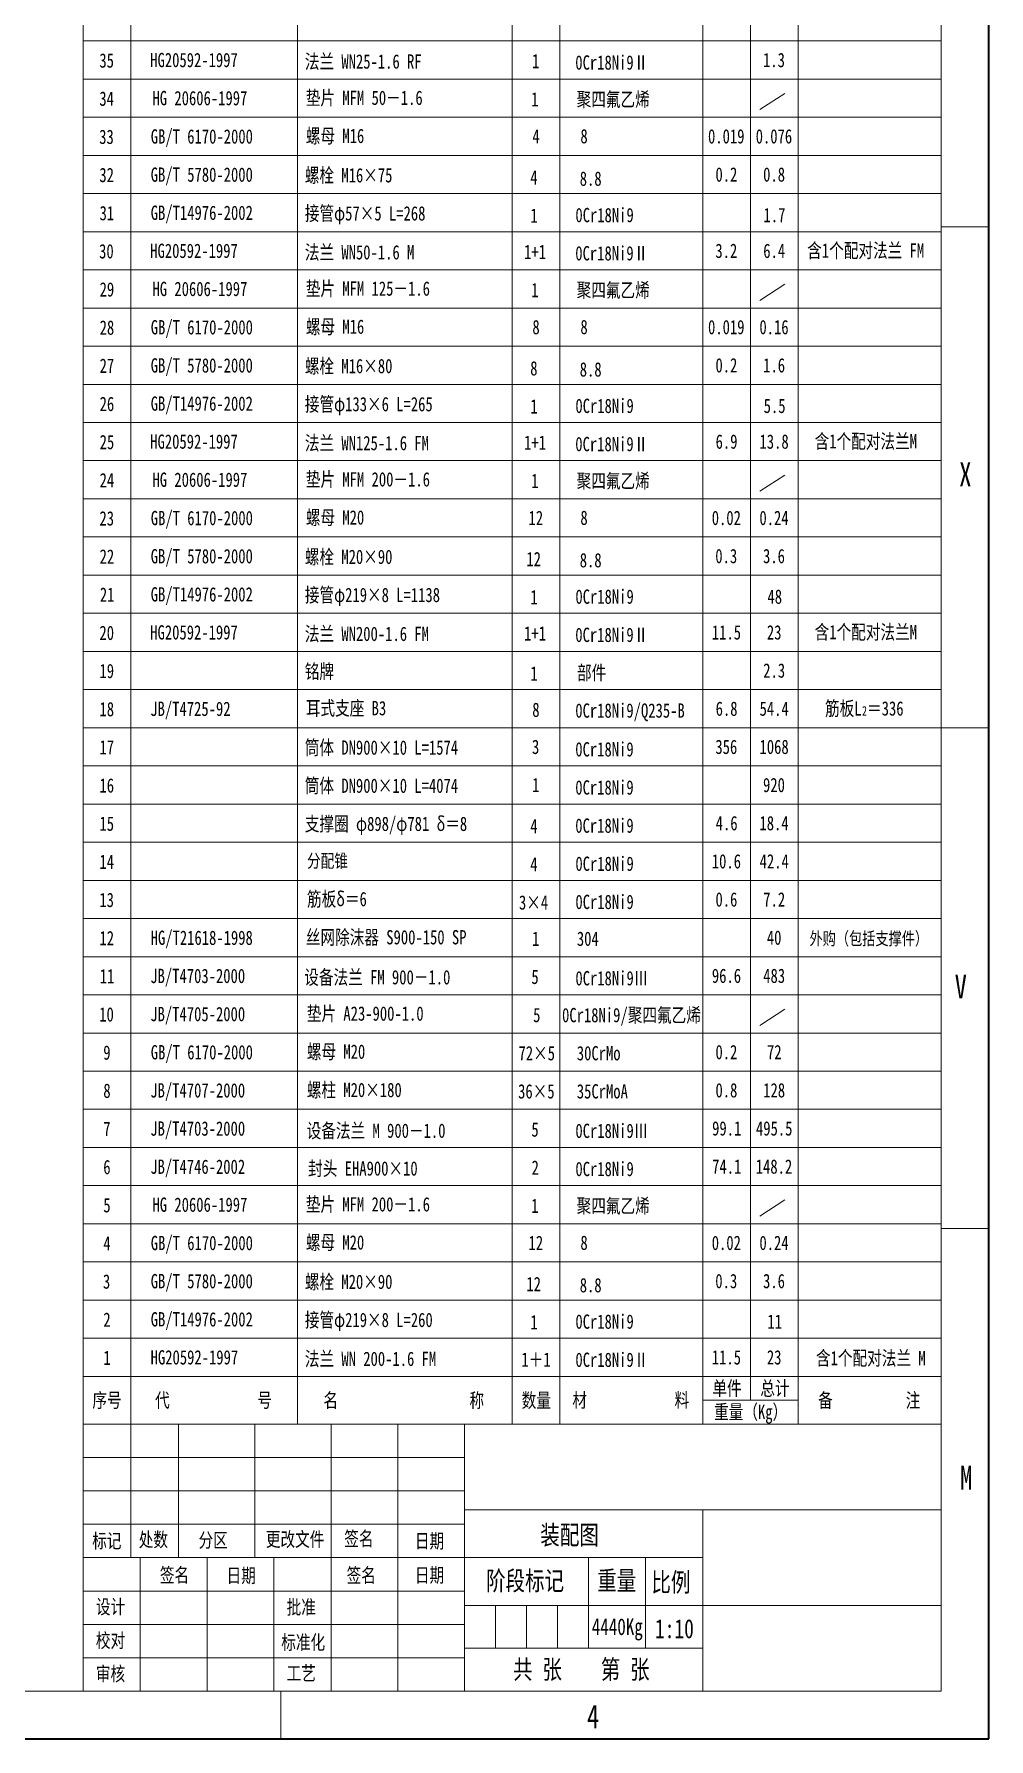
# Model space of a CAD drawing. Header units: millimetres. Extents: x -55641 to 52612, y -23263 to -5715.
# Drawn here: x 49695.2 to 49895.5, y -7396.9 to -7039.5 of the extents above; entities that cross this region are included whole.
import ezdxf

# ---------------------------------------------------------------- set-up
doc = ezdxf.new("R2010")
doc.units = ezdxf.units.MM
doc.header["$MEASUREMENT"] = 0
doc.layers.add('粗实线', color=7, linetype='Continuous', lineweight=35)
doc.layers.add('细实线', color=1, linetype='Continuous', lineweight=18)
doc.styles.add('1', font='SimSun.ttf', dxfattribs={"width": 0.75, "height": 3})
doc.styles.add('模板字体', font='SIMFANG.TTF', dxfattribs={"width": 0.75})

msp = doc.modelspace()

# ---------------------------------------------------------------- linework, layer by layer
at = {"layer": '粗实线', "color": 7}
for p, q in [((49895.46, -7396.94), (49895.46, -6555.94)), ((49301.46, -7396.94), (49895.46, -7396.94))]:
    msp.add_line(p, q, dxfattribs=at)
at = {"layer": '细实线', "color": 7}
for p, q in [((49885.46, -7386.94), (49885.46, -6545.94)), ((49705.46, -7330.94), (49705.46, -6768.94)), ((49715.46, -7330.94), (49715.46, -6768.94)), ((49750.46, -7330.94), (49750.46, -6768.94)), ((49795.46, -7330.94), (49795.46, -6768.94)), ((49805.46, -7330.94), (49805.46, -6768.94)), ((49835.46, -7330.94), (49835.46, -6768.94)), ((49845.46, -7325.94), (49845.46, -6768.94)), ((49855.46, -7330.94), (49855.46, -6768.94)), ((49705.46, -7040.94), (49885.46, -7040.94)), ((49705.46, -7048.94), (49885.46, -7048.94)), ((49847.42, -7055.34), (49852.64, -7051.95)), ((49705.46, -7056.94), (49885.46, -7056.94)), ((49705.46, -7064.94), (49885.46, -7064.94)), ((49705.46, -7072.94), (49885.46, -7072.94)), ((49895.46, -7079.94), (49885.46, -7079.94)), ((49705.46, -7080.94), (49885.46, -7080.94)), ((49705.46, -7088.94), (49885.46, -7088.94)), ((49847.42, -7095.34), (49852.64, -7091.95)), ((49705.46, -7096.94), (49885.46, -7096.94)), ((49705.46, -7104.94), (49885.46, -7104.94)), ((49705.46, -7112.94), (49885.46, -7112.94)), ((49705.46, -7120.94), (49885.46, -7120.94)), ((49705.46, -7128.94), (49885.46, -7128.94)), ((49847.42, -7135.34), (49852.64, -7131.95)), ((49705.46, -7136.94), (49885.46, -7136.94)), ((49705.46, -7144.94), (49885.46, -7144.94)), ((49705.46, -7152.94), (49885.46, -7152.94)), ((49705.46, -7160.94), (49885.46, -7160.94)), ((49705.46, -7168.94), (49885.46, -7168.94)), ((49705.46, -7176.94), (49885.46, -7176.94)), ((49705.46, -7184.94), (49885.46, -7184.94)), ((49895.46, -7184.94), (49885.46, -7184.94)), ((49705.46, -7192.94), (49885.46, -7192.94)), ((49705.46, -7200.94), (49885.46, -7200.94)), ((49705.46, -7208.94), (49885.46, -7208.94)), ((49705.46, -7216.94), (49885.46, -7216.94)), ((49705.46, -7224.94), (49885.46, -7224.94)), ((49705.46, -7232.94), (49885.46, -7232.94)), ((49705.46, -7240.94), (49885.46, -7240.94)), ((49847.42, -7247.34), (49852.64, -7243.95)), ((49705.46, -7248.94), (49885.46, -7248.94)), ((49705.46, -7256.94), (49885.46, -7256.94)), ((49705.46, -7264.94), (49885.46, -7264.94)), ((49705.46, -7272.94), (49885.46, -7272.94)), ((49705.46, -7280.94), (49885.46, -7280.94)), ((49847.42, -7287.34), (49852.64, -7283.95)), ((49705.46, -7288.94), (49885.46, -7288.94)), ((49885.46, -7289.94), (49895.46, -7289.94)), ((49705.46, -7296.94), (49885.46, -7296.94)), ((49705.46, -7304.94), (49885.46, -7304.94)), ((49705.46, -7312.94), (49885.46, -7312.94)), ((49705.46, -7320.94), (49885.46, -7320.94)), ((49835.46, -7325.94), (49855.46, -7325.94)), ((49705.46, -7330.94), (49885.46, -7330.94)), ((49705.46, -7330.94), (49705.46, -7386.94)), ((49705.46, -7330.94), (49885.46, -7330.94)), ((49715.46, -7330.94), (49715.46, -7358.94)), ((49725.46, -7330.94), (49725.46, -7358.94)), ((49741.46, -7330.94), (49741.46, -7358.94)), ((49757.46, -7330.94), (49757.46, -7386.94)), ((49771.46, -7330.94), (49771.46, -7386.94)), ((49785.46, -7330.94), (49785.46, -7386.94)), ((49705.46, -7337.94), (49785.46, -7337.94)), ((49705.46, -7344.94), (49785.46, -7344.94)), ((49705.46, -7351.94), (49785.46, -7351.94)), ((49785.46, -7348.94), (49885.46, -7348.94)), ((49835.46, -7348.94), (49835.46, -7386.94)), ((49705.46, -7358.94), (49785.46, -7358.94)), ((49717.46, -7358.94), (49717.46, -7386.94)), ((49731.46, -7358.94), (49731.46, -7386.94)), ((49745.46, -7358.94), (49745.46, -7386.94)), ((49785.46, -7358.94), (49835.46, -7358.94)), ((49811.46, -7358.94), (49811.46, -7377.94)), ((49823.46, -7358.94), (49823.46, -7377.94)), ((49705.46, -7365.94), (49785.46, -7365.94)), ((49785.46, -7368.94), (49885.46, -7368.94)), ((49791.96, -7368.94), (49791.96, -7377.94)), ((49798.46, -7368.94), (49798.46, -7377.94)), ((49804.96, -7368.94), (49804.96, -7377.94)), ((49705.46, -7372.94), (49785.46, -7372.94)), ((49705.46, -7379.94), (49785.46, -7379.94)), ((49785.46, -7377.94), (49835.46, -7377.94)), ((49326.46, -7386.94), (49885.46, -7386.94)), ((49746.96, -7386.94), (49746.96, -7396.94))]:
    msp.add_line(p, q, dxfattribs=at)

# ---------------------------------------------------------------- texts
at = {"color": 7, "width": 0.75}
for s, height, style, p in [('HG20592-1997', 3, '模板字体', (49719.54, -7046.44)), ('法兰 WN25-1.6 RF', 3, '模板字体', (49751.96, -7046.75)), ('1', 3, '模板字体', (49799.63, -7046.67)), ('0Cr18Ni9Ⅱ', 3, '模板字体', (49808.7, -7046.96)), ('1.3', 3, '模板字体', (49848.08, -7046.44)), ('HG 20606-1997', 3, '模板字体', (49720.01, -7054.43)), ('垫片 MFM 50－1.6', 3, '模板字体', (49752.17, -7054.36)), ('1', 3, '模板字体', (49799.46, -7054.67)), ('聚四氟乙烯', 3, '模板字体', (49808.97, -7054.69)), ('GB/T 6170-2000', 3, '模板字体', (49719.65, -7062.47)), ('螺母 M16', 3, '模板字体', (49752.17, -7062.35)), ('4', 3, '模板字体', (49799.71, -7062.44)), ('8', 3, '模板字体', (49809.77, -7062.41)), ('0.019', 3, '模板字体', (49836.54, -7062.44)), ('0.076', 3, '模板字体', (49846.54, -7062.44)), ('GB/T 5780-2000', 3, '模板字体', (49719.64, -7070.47)), ('螺栓 M16×75', 3, '模板字体', (49751.96, -7070.6)), ('8.8', 3, '模板字体', (49809.63, -7071.31)), ('0.2', 3, '模板字体', (49838.1, -7070.44)), ('0.8', 3, '模板字体', (49848.1, -7070.44)), ('GB/T14976-2002', 3, '模板字体', (49719.64, -7078.47)), ('接管φ57×5 L=268', 3, '模板字体', (49751.96, -7078.59)), ('0Cr18Ni9', 3, '模板字体', (49808.72, -7078.95)), ('1.7', 3, '模板字体', (49848.18, -7078.95)), ('HG20592-1997', 3, '模板字体', (49719.54, -7086.44)), ('法兰 WN50-1.6 M', 3, '模板字体', (49751.96, -7086.75)), ('1+1', 3, '模板字体', (49797.95, -7086.67)), ('0Cr18Ni9Ⅱ', 3, '模板字体', (49808.7, -7086.96)), ('3.2', 3, '模板字体', (49838.08, -7086.44)), ('6.4', 3, '模板字体', (49848.13, -7086.44)), ('含1个配对法兰 FM', 3, '模板字体', (49857.35, -7086.38)), ('HG 20606-1997', 3, '模板字体', (49720.01, -7094.43)), ('垫片 MFM 125－1.6', 3, '模板字体', (49752.17, -7094.36)), ('聚四氟乙烯', 3, '模板字体', (49808.97, -7094.69)), ('1', 3, '模板字体', (49799.46, -7094.67)), ('GB/T 6170-2000', 3, '模板字体', (49719.65, -7102.47)), ('螺母 M16', 3, '模板字体', (49752.17, -7102.35)), ('8', 3, '模板字体', (49799.7, -7102.44)), ('8', 3, '模板字体', (49809.77, -7102.41)), ('0.019', 3, '模板字体', (49836.54, -7102.44)), ('0.16', 3, '模板字体', (49847.32, -7102.44)), ('GB/T 5780-2000', 3, '模板字体', (49719.64, -7110.47)), ('螺栓 M16×80', 3, '模板字体', (49751.96, -7110.6)), ('8.8', 3, '模板字体', (49809.63, -7111.31)), ('0.2', 3, '模板字体', (49838.1, -7110.44)), ('1.6', 3, '模板字体', (49848.11, -7110.44)), ('GB/T14976-2002', 3, '模板字体', (49719.64, -7118.47)), ('接管φ133×6 L=265', 3, '模板字体', (49751.96, -7118.59)), ('0Cr18Ni9', 3, '模板字体', (49808.72, -7118.95)), ('5.5', 3, '模板字体', (49848.21, -7118.95)), ('HG20592-1997', 3, '模板字体', (49719.54, -7126.44)), ('法兰 WN125-1.6 FM', 3, '模板字体', (49751.96, -7126.75)), ('6.9', 3, '模板字体', (49838.13, -7126.44)), ('13.8', 3, '模板字体', (49847.34, -7126.44)), ('含1个配对法兰M', 3, '模板字体', (49858.9, -7126.38)), ('1+1', 3, '模板字体', (49797.95, -7126.67)), ('0Cr18Ni9Ⅱ', 3, '模板字体', (49808.7, -7126.96)), ('HG 20606-1997', 3, '模板字体', (49720.01, -7134.43)), ('垫片 MFM 200－1.6', 3, '模板字体', (49752.17, -7134.36)), ('1', 3, '模板字体', (49799.46, -7134.67)), ('聚四氟乙烯', 3, '模板字体', (49808.97, -7134.69)), ('GB/T 6170-2000', 3, '模板字体', (49719.65, -7142.47)), ('螺母 M20', 3, '模板字体', (49752.17, -7142.35)), ('12', 3, '模板字体', (49798.89, -7142.44)), ('8', 3, '模板字体', (49809.77, -7142.41)), ('0.02', 3, '模板字体', (49837.32, -7142.44)), ('0.24', 3, '模板字体', (49847.32, -7142.44)), ('GB/T 5780-2000', 3, '模板字体', (49719.64, -7150.47)), ('螺栓 M20×90', 3, '模板字体', (49751.96, -7150.6)), ('8.8', 3, '模板字体', (49809.63, -7151.31)), ('0.3', 3, '模板字体', (49838.07, -7150.44)), ('3.6', 3, '模板字体', (49848.08, -7150.44)), ('GB/T14976-2002', 3, '模板字体', (49719.64, -7158.47)), ('接管φ219×8 L=1138', 3, '模板字体', (49751.96, -7158.59)), ('0Cr18Ni9', 3, '模板字体', (49808.72, -7158.95)), ('48', 3, '模板字体', (49849.01, -7158.95)), ('含1个配对法兰M', 3, '模板字体', (49858.9, -7166.38)), ('HG20592-1997', 3, '模板字体', (49719.54, -7166.44)), ('法兰 WN200-1.6 FM', 3, '模板字体', (49751.96, -7166.75)), ('1+1', 3, '模板字体', (49797.95, -7166.67)), ('0Cr18Ni9Ⅱ', 3, '模板字体', (49808.7, -7166.96)), ('11.5', 3, '模板字体', (49837.34, -7166.44)), ('23', 3, '模板字体', (49848.89, -7166.44)), ('铭牌', 3, '模板字体', (49751.96, -7174.62)), ('部件', 3, '模板字体', (49809.06, -7174.91)), ('2.3', 3, '模板字体', (49848.12, -7174.44)), ('JB/T4725-92', 3, '模板字体', (49719.55, -7182.47)), ('耳式支座 B3', 3, '模板字体', (49752.17, -7182.33)), ('8', 3, '模板字体', (49799.68, -7182.67)), ('0Cr18Ni9/Q235-B', 3, '模板字体', (49808.7, -7182.83)), ('6.8', 3, '模板字体', (49838.14, -7182.44)), ('54.4', 3, '模板字体', (49847.35, -7182.44)), ('筋板L', 3, '模板字体', (49861.08, -7182.39)), ('2', 2, '模板字体', (49868.86, -7182.39)), ('＝336', 3, '模板字体', (49869.9, -7182.39)), ('筒体 DN900×10 L=1574', 3, '模板字体', (49751.96, -7190.59)), ('3', 3, '模板字体', (49799.61, -7190.44)), ('0Cr18Ni9', 3, '模板字体', (49808.7, -7190.96)), ('356', 3, '模板字体', (49838.08, -7190.44)), ('1068', 3, '模板字体', (49847.34, -7190.44)), ('筒体 DN900×10 L=4074', 3, '模板字体', (49751.96, -7198.59)), ('1', 3, '1', (49799.64, -7198.44)), ('0Cr18Ni9', 3, '模板字体', (49808.7, -7198.96)), ('920', 3, '模板字体', (49848.08, -7198.44)), ('支撑圈 φ898/φ781 δ＝8', 3, '模板字体', (49751.96, -7206.58)), ('0Cr18Ni9', 3, '模板字体', (49808.7, -7206.96)), ('4.6', 3, '模板字体', (49838.15, -7206.44)), ('18.4', 3, '模板字体', (49847.33, -7206.44)), ('分配锥', 2.8, '模板字体', (49752.42, -7214.25)), ('0Cr18Ni9', 3, '模板字体', (49808.72, -7214.95)), ('10.6', 3, '模板字体', (49837.33, -7214.44)), ('42.4', 3, '模板字体', (49847.37, -7214.44)), ('筋板δ＝6', 3, '模板字体', (49752.42, -7222.35)), ('0Cr18Ni9', 3, '模板字体', (49808.72, -7222.95)), ('0.6', 3, '模板字体', (49838.1, -7222.44)), ('7.2', 3, '模板字体', (49848.13, -7222.44)), ('HG/T21618-1998', 3, '模板字体', (49719.63, -7230.47)), ('丝网除沫器 S900-150 SP', 3, '模板字体', (49752.17, -7230.36)), ('1', 3, '模板字体', (49799.63, -7230.67)), ('304', 3, '模板字体', (49809.03, -7230.67)), ('40', 3, '模板字体', (49848.88, -7230.44)), ('外购（包括支撑件）', 2.7, '模板字体', (49857.84, -7230.48)), ('JB/T4703-2000', 3, '模板字体', (49719.55, -7238.47)), ('设备法兰 FM 900－1.0', 3, '模板字体', (49751.84, -7238.75)), ('5', 3, '模板字体', (49799.49, -7238.67)), ('0Cr18Ni9Ⅲ', 3, '模板字体', (49808.72, -7238.95)), ('96.6', 3, '模板字体', (49837.35, -7238.44)), ('483', 3, '模板字体', (49848.12, -7238.44)), ('JB/T4705-2000', 3, '模板字体', (49719.55, -7246.47)), ('垫片 A23-900-1.0', 3, '模板字体', (49752.38, -7246.36)), ('5', 3, '模板字体', (49799.86, -7246.67)), ('0Cr18Ni9/聚四氟乙烯', 3, '模板字体', (49805.92, -7246.69)), ('GB/T 6170-2000', 3, '模板字体', (49719.65, -7254.47)), ('螺母 M20', 3, '模板字体', (49752.38, -7254.35)), ('72×5', 3, '模板字体', (49796.79, -7254.67)), ('30CrMo', 3, '模板字体', (49809.02, -7254.67)), ('0.2', 3, '模板字体', (49838.1, -7254.44)), ('72', 3, '模板字体', (49848.91, -7254.44)), ('JB/T4707-2000', 3, '模板字体', (49719.55, -7262.47)), ('螺柱 M20×180', 3, '模板字体', (49752.38, -7262.38)), ('128', 3, '模板字体', (49848.12, -7262.44)), ('36×5', 3, '模板字体', (49796.7, -7262.67)), ('35CrMoA', 3, '模板字体', (49809.02, -7262.67)), ('0.8', 3, '模板字体', (49838.1, -7262.44)), ('JB/T4703-2000', 3, '模板字体', (49719.55, -7270.47)), ('设备法兰 M 900－1.0', 3, '模板字体', (49752.35, -7270.92)), ('5', 3, '模板字体', (49799.49, -7270.67)), ('0Cr18Ni9Ⅲ', 3, '模板字体', (49808.72, -7270.95)), ('99.1', 3, '模板字体', (49837.4, -7270.44)), ('495.5', 3, '模板字体', (49846.6, -7270.44)), ('JB/T4746-2002', 3, '模板字体', (49719.55, -7278.47)), ('封头 EHA900×10', 3, '模板字体', (49752.66, -7278.84)), ('2', 3, '模板字体', (49799.53, -7278.67)), ('0Cr18Ni9', 3, '模板字体', (49808.72, -7278.95)), ('74.1', 3, '模板字体', (49837.4, -7278.44)), ('148.2', 3, '模板字体', (49846.55, -7278.44)), ('HG 20606-1997', 3, '模板字体', (49720.01, -7286.43)), ('垫片 MFM 200－1.6', 3, '模板字体', (49752.17, -7286.36)), ('1', 3, '模板字体', (49799.46, -7286.67)), ('聚四氟乙烯', 3, '模板字体', (49808.97, -7286.69)), ('GB/T 6170-2000', 3, '模板字体', (49719.65, -7294.47)), ('螺母 M20', 3, '模板字体', (49752.17, -7294.35)), ('12', 3, '模板字体', (49798.89, -7294.44)), ('8', 3, '模板字体', (49809.77, -7294.41)), ('0.02', 3, '模板字体', (49837.32, -7294.44)), ('0.24', 3, '模板字体', (49847.32, -7294.44)), ('GB/T 5780-2000', 3, '模板字体', (49719.64, -7302.47)), ('螺栓 M20×90', 3, '模板字体', (49751.96, -7302.6)), ('8.8', 3, '模板字体', (49809.63, -7303.31)), ('0.3', 3, '模板字体', (49838.07, -7302.44)), ('3.6', 3, '模板字体', (49848.08, -7302.44)), ('GB/T14976-2002', 3, '模板字体', (49719.64, -7310.47)), ('接管φ219×8 L=260', 3, '模板字体', (49751.96, -7310.59)), ('0Cr18Ni9', 3, '模板字体', (49808.72, -7310.95)), ('11', 3, '模板字体', (49849, -7310.95)), ('HG20592-1997', 3, '模板字体', (49719.62, -7318.44)), ('法兰 WN 200-1.6 FM', 3, '模板字体', (49751.96, -7318.75)), ('1＋1', 3, '模板字体', (49797.39, -7318.92)), ('0Cr18Ni9Ⅱ', 3, '模板字体', (49808.72, -7318.95)), ('11.5', 3, '模板字体', (49837.34, -7318.44)), ('23', 3, '模板字体', (49848.89, -7318.44)), ('含1个配对法兰 M', 3, '模板字体', (49859.18, -7318.6))]:
    msp.add_text(s, height=height, dxfattribs=dict(at, style=style)).set_placement(p)
at = {"layer": '粗实线', "color": 7, "style": '模板字体', "width": 0.75}
for s, p in [('X', (49889.24, -7134.3)), ('M', (49889.43, -7344.68)), ('4', (49811.16, -7394.74))]:
    msp.add_text(s, height=5, dxfattribs=at).set_placement(p)
at = {"layer": '粗实线', "color": 7, "extrusion": (0, 0, -1), "style": '模板字体', "width": 0.75}
msp.add_text('V', height=5, dxfattribs=at).set_placement((-49890.84, -7241.69))
at = {"layer": '细实线', "color": 7, "width": 0.75}
for s, height, style, p in [('35', 3, '1', (49708.87, -7046.54)), ('34', 3, '1', (49708.86, -7054.54)), ('33', 3, '1', (49708.83, -7062.54)), ('32', 3, '1', (49708.86, -7070.54)), ('4', 3, '模板字体', (49799.26, -7071.07)), ('31', 3, '1', (49708.91, -7078.54)), ('1', 3, '模板字体', (49799.26, -7079.07)), ('30', 3, '1', (49708.81, -7086.54)), ('29', 3, '1', (49708.92, -7094.54)), ('28', 3, '1', (49708.93, -7102.54)), ('27', 3, '1', (49708.92, -7110.54)), ('8', 3, '模板字体', (49799.25, -7111.07)), ('26', 3, '1', (49708.92, -7118.54)), ('1', 3, '模板字体', (49799.26, -7119.07)), ('25', 3, '1', (49708.93, -7126.54)), ('24', 3, '1', (49708.92, -7134.54)), ('23', 3, '1', (49708.89, -7142.54)), ('22', 3, '1', (49708.92, -7150.54)), ('12', 3, '模板字体', (49798.44, -7151.07)), ('21', 3, '1', (49708.97, -7158.54)), ('1', 3, '模板字体', (49799.26, -7159.07)), ('20', 3, '1', (49708.88, -7166.54)), ('19', 3, '1', (49708.89, -7174.54)), ('1', 3, '模板字体', (49799.26, -7175.07)), ('18', 3, '1', (49708.89, -7182.54)), ('17', 3, '1', (49708.89, -7190.54)), ('16', 3, '1', (49708.89, -7198.54)), ('15', 3, '1', (49708.89, -7206.54)), ('4', 3, '模板字体', (49799.26, -7207.07)), ('14', 3, '1', (49708.89, -7214.54)), ('4', 3, '模板字体', (49799.26, -7215.07)), ('13', 3, '1', (49708.86, -7222.54)), ('3×4', 3, '模板字体', (49796.88, -7223.07)), ('12', 3, '1', (49708.89, -7230.54)), ('11', 3, '1', (49708.93, -7238.54)), ('10', 3, '1', (49708.84, -7246.54)), ('9', 3, '1', (49709.69, -7254.54)), ('8', 3, '1', (49709.7, -7262.54)), ('7', 3, '1', (49709.69, -7270.54)), ('6', 3, '1', (49709.69, -7278.54)), ('5', 3, '1', (49709.69, -7286.54)), ('4', 3, '1', (49709.71, -7294.54)), ('3', 3, '1', (49709.61, -7302.54)), ('12', 3, '模板字体', (49798.44, -7303.07)), ('2', 3, '1', (49709.7, -7310.54)), ('1', 3, '模板字体', (49799.26, -7311.07)), ('1', 3, '1', (49709.71, -7318.54)), ('单件', 3, '1', (49837.45, -7324.94)), ('总计', 3, '1', (49847.51, -7324.94)), ('序号', 3, '1', (49707.4, -7327.44)), ('代            号', 3, '1', (49720.56, -7327.43)), ('名                  称', 3, '1', (49755.87, -7327.47)), ('数量', 3, '1', (49797.45, -7327.46)), ('材            料', 3, '1', (49808.09, -7327.41)), ('重量（Kg）', 3, '1', (49837.81, -7329.88)), ('备          注', 3, '1', (49859.64, -7327.45)), ('装配图', 4, '模板字体', (49801.36, -7356.18)), ('标记', 3, '模板字体', (49707.36, -7356.91)), ('处数', 3, '模板字体', (49717.13, -7356.66)), ('分区', 3, '模板字体', (49729.67, -7356.78)), ('更改文件', 3, '模板字体', (49743.79, -7356.59)), ('签名', 3, '模板字体', (49760.23, -7356.46)), ('日期', 3, '模板字体', (49775.05, -7356.94)), ('签名', 3, '模板字体', (49721.56, -7364.09)), ('日期', 3, '模板字体', (49735.55, -7364.19)), ('签名', 3, '模板字体', (49760.73, -7364.14)), ('日期', 3, '模板字体', (49775.05, -7364.1)), ('阶段标记', 4, '模板字体', (49789.98, -7365.79)), ('重量', 4, '模板字体', (49813.3, -7365.75)), ('比例', 4, '模板字体', (49824.67, -7366.09)), ('设计', 3, '模板字体', (49708.14, -7370.73)), ('批准', 3, '模板字体', (49748.14, -7370.81)), (' 4440Kg', 3.5, '模板字体', (49810.37, -7375.16)), ('1:10', 4, '模板字体', (49825.41, -7375.83)), ('校对', 3, '模板字体', (49708.14, -7377.8)), ('标准化', 3, '模板字体', (49747.02, -7378.2)), ('共 张    第 张', 4, '模板字体', (49795.66, -7384.35)), ('审核', 3, '模板字体', (49708.14, -7384.78)), ('工艺', 3, '模板字体', (49748.14, -7384.68))]:
    msp.add_text(s, height=height, dxfattribs=dict(at, style=style)).set_placement(p)

doc.saveas('drawing.dxf')
